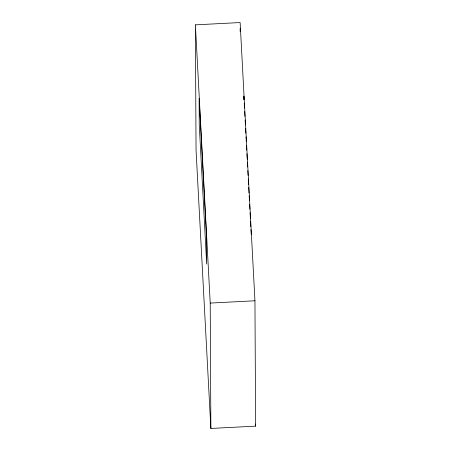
<?xml version="1.0" encoding="UTF-8"?>
<svg xmlns="http://www.w3.org/2000/svg" width="451" height="451" viewBox="0 0 451 451"><rect width="100%" height="100%" fill="white"/><g stroke="black" fill="none" stroke-linecap="round" stroke-linejoin="round"><path stroke-width="0.68" d="M195.39 24.856L240.129 22.55L254.95 300.772L255.61 426.144L210.871 428.45L196.05 150.228L195.39 24.856L210.217 303.078L210.871 428.45M210.217 303.078L254.95 300.772M244.042 99.57L243.856 96.057L243.873 99.553M244.228 103.082L244.493 108.003M244.679 111.515L244.944 116.431M245.13 119.949L245.389 124.865M245.575 128.377L245.84 133.293M246.026 136.811L246.291 141.727M246.477 145.239L246.736 150.155M246.922 153.673L247.227 159.293M247.374 162.101L247.638 167.017M247.825 170.534L248.084 175.45M248.27 178.962L248.574 184.583M248.721 187.396L249.02 193.017M249.172 195.824L249.431 200.746M249.617 204.258L249.882 209.174M250.068 212.686L250.367 218.307M250.519 221.12L250.818 226.74M250.965 229.548L251.23 234.469M255.497 424.036L255.61 426.144M240.157 28.188L240.18 31.705M206.53 237.474L199.116 98.363L199.257 124.91L206.671 264.021L206.53 237.474"/></g></svg>
